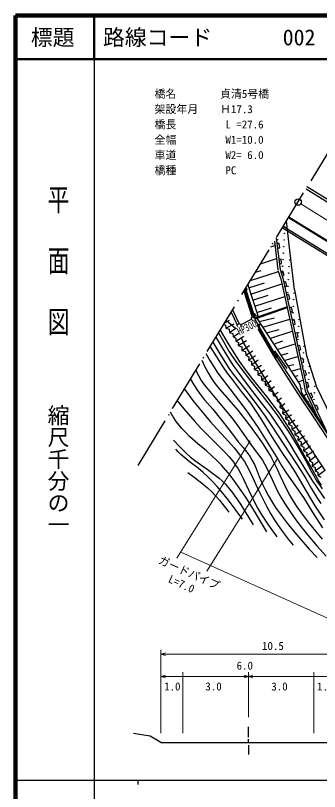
# Model space of a CAD drawing. Units: millimetres, scale not verified. Extents: x 40000 to 680000, y 20000 to 380000.
# Drawn here: x 40000 to 109549, y 202409 to 380000 of the extents above; entities that cross this region are included whole.
import ezdxf
from ezdxf.enums import TextEntityAlignment as Align

# ---------------------------------------------------------------- set-up
doc = ezdxf.new("R2010")
doc.units = ezdxf.units.MM
doc.header["$LTSCALE"] = 1000
doc.linetypes.add('CHAIN', pattern=[18.5, 12, -1.5, 3.5, -1.5])
doc.linetypes.add('LONG_DASHED_DOTTED', pattern=[15.25, 12, -1.5, 0.25, -1.5])
for name, color, linetype, lineweight in [('M-BGD', 7, 'Continuous', 25), ('M-BMK', 2, 'CHAIN', 13), ('M-BMK-LINE', 2, 'LONG_DASHED_DOTTED', 25), ('M-BMK-SRVR', 3, 'Continuous', 25), ('M-OTRS', 6, 'Continuous', 25), ('M-STR-HTXT', 7, 'Continuous', 13), ('M-STR-STR1', 1, 'Continuous', 25), ('M-TTL', 2, 'Continuous', 140), ('M-TTL-BAND', 7, 'Continuous', 25), ('M-TTL-LINE', 7, 'Continuous', 50)]:
    doc.layers.add(name, color=color, linetype=linetype, lineweight=lineweight)
doc.layers.add('M-TTL-TXT', color=7, linetype='Continuous')
doc.styles.add('@ＭＳ ゴシック', font='')
doc.styles.add('ＭＳ ゴシック', font='')
doc.styles.get('@ＭＳ ゴシック').set_extended_font_data('@MS Gothic')
doc.styles.get('ＭＳ ゴシック').set_extended_font_data('MS Gothic')

msp = doc.modelspace()

# ---------------------------------------------------------------- linework, layer by layer
at = {"layer": 'M-BGD'}
for p, q in [((102600, 327545), (102038, 333013)), ((99651, 329081), (100528, 321837)), ((98417, 327048), (99356, 327352)), ((99231, 328389), (100032, 321777)), ((100323, 327850), (99827, 327792)), ((99944, 326799), (100440, 326857)), ((100440, 326857), (100323, 327850)), ((103796, 317192), (102600, 327545)), ((96074, 323190), (99718, 324367)), ((100752, 324211), (100256, 324153)), ((100373, 323160), (100869, 323218)), ((100869, 323218), (100752, 324211)), ((94902, 321260), (96185, 321675)), ((100054, 321679), (100695, 319748)), ((100528, 321837), (101178, 319881)), ((101170, 321491), (100696, 321333)), ((101485, 320542), (101170, 321491)), ((93731, 319331), (100153, 321407)), ((100695, 319748), (105804, 296568)), ((101010, 320384), (101485, 320542)), ((101178, 319881), (106296, 296658)), ((93151, 318376), (95422, 311348)), ((93380, 317667), (96995, 318835)), ((93833, 316263), (100956, 318564)), ((101878, 319025), (101390, 318918)), ((101605, 317941), (102093, 318049)), ((102093, 318049), (101878, 319025)), ((92259, 316907), (94185, 310949)), ((94376, 311450), (92471, 317256)), ((92602, 317472), (94660, 311102)), ((102518, 316122), (102030, 316015)), ((102733, 315146), (102518, 316122)), ((103796, 317192), (106573, 302220)), ((94287, 314859), (97781, 315988)), ((94741, 313454), (101594, 315669)), ((102245, 315038), (102733, 315146)), ((89684, 312666), (91203, 309430)), ((94669, 310824), (102086, 313357)), ((102183, 313073), (94766, 310540)), ((95195, 312050), (98554, 313136)), ((103158, 313220), (102669, 313112)), ((103373, 312243), (103158, 313220)), ((89360, 312132), (90733, 309209)), ((94527, 311052), (93880, 310719)), ((95422, 311348), (94185, 310949)), ((94376, 311450), (94532, 310975)), ((94908, 310313), (94527, 311052)), ((94610, 310738), (94532, 310975)), ((95738, 309950), (99237, 310808)), ((102885, 312135), (103373, 312243)), ((87627, 309279), (88051, 309163)), ((87867, 309674), (88993, 310309)), ((88051, 309163), (88147, 308408)), ((88147, 308408), (89996, 309460)), ((88213, 310244), (90442, 308352)), ((90665, 309205), (91335, 309505)), ((90874, 308738), (90665, 309205)), ((91335, 309505), (91528, 309074)), ((91453, 309228), (94004, 310484)), ((93880, 310719), (94058, 310374)), ((94628, 310697), (94610, 310738)), ((94652, 310659), (94628, 310697)), ((94688, 310622), (94652, 310659)), ((94731, 310594), (94688, 310622)), ((94771, 310577), (94731, 310594)), ((94758, 310236), (94908, 310313)), ((94827, 310567), (94771, 310577)), ((94880, 310568), (94827, 310567)), ((94846, 310334), (99426, 302388)), ((94926, 310578), (94880, 310568)), ((95000, 309765), (95003, 309786)), ((95003, 309786), (95022, 309835)), ((95022, 309835), (95047, 309877)), ((95047, 309877), (95085, 309914)), ((95085, 309914), (95120, 309938)), ((95324, 310592), (100292, 302887)), ((96566, 308666), (102738, 310477)), ((103797, 310317), (103309, 310209)), ((103524, 309233), (104013, 309340)), ((104013, 309340), (103797, 310317)), ((86465, 307365), (87627, 305263)), ((86831, 307968), (88442, 305243)), ((88147, 308408), (88880, 308207)), ((88880, 308207), (88976, 307453)), ((88976, 307453), (90407, 308420)), ((88976, 307453), (89709, 307251)), ((89709, 307251), (89806, 306497)), ((89806, 306497), (90991, 307284)), ((95452, 308280), (98992, 302138)), ((99431, 302096), (95486, 308820)), ((97394, 307382), (100343, 308156)), ((98222, 306097), (103337, 307759)), ((104437, 307414), (103949, 307306)), ((104652, 306438), (104437, 307414)), ((85859, 306368), (87254, 303951)), ((89806, 306497), (90435, 306176)), ((90381, 305472), (92261, 306606)), ((90435, 306176), (90381, 305472)), ((90381, 305472), (91010, 305151)), ((90956, 304447), (92852, 305641)), ((92226, 305032), (91608, 306304)), ((99050, 304813), (101178, 305582)), ((104164, 306330), (104652, 306438)), ((84534, 304186), (85952, 301885)), ((85165, 305224), (86499, 302954)), ((87254, 303951), (88700, 301567)), ((87627, 305263), (88839, 303194)), ((88442, 305243), (90102, 302553)), ((91010, 305151), (90956, 304447)), ((90956, 304447), (91752, 304183)), ((91752, 304183), (91815, 303345)), ((91815, 303345), (93545, 304512)), ((100625, 291114), (92226, 305032)), ((99878, 303529), (103977, 304856)), ((105077, 304511), (104589, 304404)), ((105292, 303535), (105077, 304511)), ((83578, 302610), (84445, 301073)), ((86499, 302954), (87883, 300718)), ((88839, 303194), (89716, 301825)), ((90102, 302553), (91173, 300926)), ((91815, 303345), (92611, 303081)), ((92611, 303081), (92674, 302244)), ((92674, 302244), (94301, 303277)), ((92674, 302244), (93363, 301914)), ((93323, 301151), (94948, 302221)), ((93363, 301914), (93323, 301151)), ((98992, 302138), (103775, 294725)), ((99282, 303234), (102114, 299184)), ((99413, 302409), (104195, 294996)), ((99431, 302096), (99684, 301665)), ((100253, 302951), (105035, 295539)), ((100687, 302275), (102371, 302761)), ((101478, 301050), (104615, 301961)), ((104804, 303427), (105292, 303535)), ((106573, 302220), (108898, 295024)), ((82659, 301098), (83333, 299630)), ((84445, 301073), (85363, 299567)), ((85952, 301885), (87424, 299610)), ((87883, 300718), (88822, 299315)), ((88700, 301567), (89738, 299979)), ((89716, 301825), (90649, 300480)), ((90649, 300480), (92060, 298590)), ((91173, 300926), (92298, 299325)), ((93323, 301151), (94011, 300821)), ((93971, 300059), (95557, 301228)), ((94011, 300821), (93971, 300059)), ((102268, 299825), (103704, 300132)), ((105717, 301609), (105228, 301501)), ((105444, 300524), (105932, 300632)), ((105932, 300632), (105717, 301609)), ((81220, 298728), (81840, 297603)), ((83333, 299630), (84057, 298195)), ((85363, 299567), (86304, 298179)), ((87424, 299610), (88453, 298136)), ((88822, 299315), (89809, 297947)), ((89738, 299979), (90832, 298416)), ((90832, 298416), (92523, 296147)), ((92060, 298590), (93526, 296725)), ((92298, 299325), (93862, 297255)), ((93971, 300059), (94660, 299729)), ((94620, 298966), (96305, 300003)), ((94660, 299729), (94620, 298966)), ((94620, 298966), (95436, 298649)), ((95436, 298649), (95458, 297774)), ((95458, 297774), (96979, 298891)), ((103059, 298600), (105213, 299251)), ((106357, 298706), (105868, 298598)), ((106572, 297729), (106357, 298706)), ((80018, 296746), (80793, 295443)), ((81840, 297603), (82516, 296500)), ((84057, 298195), (84577, 297302)), ((84577, 297302), (85147, 296441)), ((86304, 298179), (87302, 296816)), ((87302, 296816), (90022, 293302)), ((88453, 298136), (89537, 296689)), ((89537, 296689), (91661, 293986)), ((89809, 297947), (92688, 294259)), ((93526, 296725), (95912, 293736)), ((93862, 297255), (95482, 295211)), ((95458, 297774), (96275, 297457)), ((96275, 297457), (96297, 296582)), ((96297, 296582), (97743, 297630)), ((96297, 296582), (97113, 296265)), ((103849, 297376), (104702, 297599)), ((106084, 297622), (106572, 297729)), ((106296, 296658), (106740, 294236)), ((80793, 295443), (81623, 294165)), ((82516, 296500), (83261, 295429)), ((83261, 295429), (84057, 294392)), ((85147, 296441), (85915, 295412)), ((85915, 295412), (86739, 294408)), ((92523, 296147), (94261, 293914)), ((95482, 295211), (97418, 292788)), ((97113, 296265), (97135, 295390)), ((97135, 295390), (98470, 296431)), ((97135, 295390), (97952, 295073)), ((97952, 295073), (97974, 294197)), ((97974, 294197), (99265, 295121)), ((104195, 294997), (105199, 293446)), ((104640, 296151), (105812, 296526)), ((105035, 295539), (105451, 293609)), ((105804, 296568), (106260, 294082)), ((106920, 296029), (106428, 295939)), ((106608, 294955), (107100, 295046)), ((107100, 295046), (106920, 296029)), ((108898, 295024), (112117, 288233)), ((78627, 294456), (80837, 291615)), ((81623, 294165), (82419, 293091)), ((82419, 293091), (83264, 292052)), ((84057, 294392), (86781, 291193)), ((86739, 294408), (88840, 292043)), ((90022, 293302), (92693, 289753)), ((91661, 293986), (93736, 291246)), ((92688, 294259), (95520, 290534)), ((94261, 293914), (96241, 291390)), ((95912, 293736), (98252, 290707)), ((97974, 294197), (98838, 293925)), ((98838, 293925), (98919, 293023)), ((98919, 293023), (100064, 293803)), ((103775, 294725), (104779, 293174)), ((104779, 293174), (108197, 288041)), ((105196, 293452), (108613, 288318)), ((105240, 294578), (105687, 294674)), ((105445, 293618), (108863, 288484)), ((105892, 292943), (106582, 293399)), ((106260, 294082), (109021, 288217)), ((106740, 294236), (112024, 283010)), ((107615, 293555), (107163, 293341)), ((108042, 292650), (107615, 293555)), ((77021, 291811), (79002, 289420)), ((80837, 291615), (83100, 288805)), ((83264, 292052), (85121, 289909)), ((88840, 292043), (90891, 289643)), ((96241, 291390), (98172, 288831)), ((97418, 292788), (99308, 290327)), ((98919, 293023), (99783, 292751)), ((99783, 292751), (99865, 291848)), ((99865, 291848), (100846, 292513)), ((99865, 291848), (100658, 291329)), ((100658, 291329), (100483, 290397)), ((106786, 291592), (107032, 291756)), ((107590, 292437), (108042, 292650)), ((85121, 289909), (86928, 287732)), ((86781, 291193), (89465, 287950)), ((90891, 289643), (93215, 286605)), ((92693, 289753), (94094, 287782)), ((93736, 291246), (94949, 289485)), ((94949, 289485), (96120, 287682)), ((95520, 290534), (97122, 288276)), ((98252, 290707), (99770, 288649)), ((99308, 290327), (100461, 288729)), ((100483, 290397), (101626, 291226)), ((100483, 290397), (101277, 289878)), ((105972, 283238), (100625, 291114)), ((101277, 289878), (101102, 288946)), ((101102, 288946), (102518, 289755)), ((107680, 290242), (107975, 290438)), ((108888, 290861), (108436, 290647)), ((108863, 289743), (109315, 289957)), ((109315, 289957), (108888, 290861)), ((76095, 288137), (75434, 289198)), ((76784, 287099), (76095, 288137)), ((79002, 289420), (81032, 287063)), ((83100, 288805), (84553, 287091)), ((86928, 287732), (88927, 285075)), ((89465, 287950), (90808, 286158)), ((94094, 287782), (95450, 285768)), ((97122, 288276), (98674, 285985)), ((98172, 288831), (99494, 286964)), ((99770, 288649), (101244, 286548)), ((100461, 288729), (101563, 287098)), ((101102, 288946), (101860, 288562)), ((101797, 287715), (103157, 288706)), ((101860, 288562), (101797, 287715)), ((101797, 287715), (102555, 287331)), ((108197, 288041), (111403, 283203)), ((108574, 288892), (108623, 288925)), ((108614, 288317), (111820, 283479)), ((108863, 288484), (111820, 283479)), ((77412, 286255), (76784, 287099)), ((78079, 285456), (77412, 286255)), ((81032, 287063), (82325, 285648)), ((84553, 287091), (86058, 285409)), ((90808, 286158), (92109, 284324)), ((93215, 286605), (95507, 283510)), ((96120, 287682), (98658, 283584)), ((98674, 285985), (101374, 281795)), ((99494, 286964), (100767, 285062)), ((101244, 286548), (102521, 284625)), ((101563, 287098), (102523, 285567)), ((102491, 286483), (103893, 287495)), ((102555, 287331), (102491, 286483)), ((102491, 286483), (103249, 286099)), ((103186, 285252), (104656, 286242)), ((103249, 286099), (103186, 285252)), ((78939, 284534), (78079, 285456)), ((79838, 283658), (78939, 284534)), ((82325, 285648), (83661, 284275)), ((83661, 284275), (85872, 282136)), ((86058, 285409), (88047, 283260)), ((88927, 285075), (90981, 282445)), ((92109, 284324), (93431, 282369)), ((95450, 285768), (97762, 282121)), ((100767, 285062), (102535, 282289)), ((102521, 284625), (103748, 282668)), ((102523, 285567), (103432, 284004)), ((103186, 285252), (103944, 284868)), ((103881, 284021), (105376, 285034)), ((103944, 284868), (103881, 284021)), ((76116, 282792), (77567, 281278)), ((81737, 281977), (79838, 283658)), ((88047, 283260), (89991, 281071)), ((90981, 282445), (92105, 281114)), ((95507, 283510), (96577, 281971)), ((98658, 283584), (101250, 279513)), ((103432, 284004), (105104, 280951)), ((103748, 282668), (105129, 280374)), ((103881, 284021), (104638, 283637)), ((104575, 282790), (106121, 283833)), ((104638, 283637), (104575, 282790)), ((104575, 282790), (105333, 282406)), ((105270, 281558), (106786, 282739)), ((105333, 282406), (105270, 281558)), ((110964, 275815), (105972, 283238)), ((77219, 280120), (76660, 280747)), ((77567, 281278), (79057, 279809)), ((83676, 280340), (81737, 281977)), ((85872, 282136), (88048, 279946)), ((89991, 281071), (90888, 279971)), ((92105, 281114), (93182, 279745)), ((93431, 282369), (94809, 280441)), ((96577, 281971), (97601, 280392)), ((97762, 282121), (100024, 278441)), ((101374, 281795), (104117, 277617)), ((102535, 282289), (104253, 279484)), ((105104, 280951), (106828, 277930)), ((105270, 281558), (105988, 281193)), ((105926, 280390), (107504, 281510)), ((105988, 281193), (105926, 280390)), ((77793, 279524), (77219, 280120)), ((79760, 277950), (77793, 279524)), ((79057, 279809), (80013, 278946)), ((80013, 278946), (81008, 278128)), ((84952, 279230), (83676, 280340)), ((86176, 278086), (84952, 279230)), ((88048, 279946), (88905, 278989)), ((88905, 278989), (89714, 277996)), ((90888, 279971), (91739, 278833)), ((91739, 278833), (92363, 277903)), ((93182, 279745), (93706, 278985)), ((93706, 278985), (94184, 278185)), ((94809, 280441), (95675, 279365)), ((95675, 279365), (96488, 278258)), ((97601, 280392), (98391, 279071)), ((98391, 279071), (99128, 277722)), ((101250, 279513), (102695, 277438)), ((104253, 279484), (105947, 276652)), ((105129, 280374), (106458, 278049)), ((105926, 280390), (106645, 280024)), ((106583, 279221), (108149, 280368)), ((106645, 280024), (106583, 279221)), ((106583, 279221), (107301, 278855)), ((107240, 278052), (108759, 279288)), ((107301, 278855), (107240, 278052)), ((81774, 276416), (79760, 277950)), ((81008, 278128), (83814, 276146)), ((87145, 277089), (86176, 278086)), ((88062, 276059), (87145, 277089)), ((89714, 277996), (90349, 277126)), ((90349, 277126), (90938, 276215)), ((92363, 277903), (92936, 276943)), ((94184, 278185), (94645, 277262)), ((94645, 277262), (95053, 276308)), ((96488, 278258), (97000, 277419)), ((97000, 277419), (97465, 276538)), ((99128, 277722), (99877, 276187)), ((100024, 278441), (100950, 276868)), ((102695, 277438), (104088, 275331)), ((104117, 277617), (105282, 275845)), ((106458, 278049), (107678, 275735)), ((106828, 277930), (107820, 276216)), ((107240, 278052), (107958, 277686)), ((107897, 276883), (109420, 278118)), ((107958, 277686), (107897, 276883)), ((79433, 275447), (81199, 274134)), ((82914, 275443), (81774, 276416)), ((84006, 274433), (82914, 275443)), ((83814, 276146), (86577, 274122)), ((89121, 274767), (88062, 276059)), ((90938, 276215), (91557, 275125)), ((92936, 276943), (93605, 275660)), ((93605, 275660), (94226, 274338)), ((95053, 276308), (95763, 274495)), ((97465, 276538), (98692, 273811)), ((99877, 276187), (100577, 274616)), ((100950, 276868), (101928, 275329)), ((101928, 275329), (103944, 272548)), ((104088, 275331), (106246, 271546)), ((105282, 275845), (106395, 274042)), ((105947, 276652), (107696, 273845)), ((107678, 275735), (108953, 273447)), ((107820, 276216), (108768, 274460)), ((107897, 276883), (108575, 276549)), ((108527, 275795), (110108, 276901)), ((108575, 276549), (108527, 275795)), ((108527, 275795), (109205, 275461)), ((109157, 274707), (110679, 275889)), ((109205, 275461), (109157, 274707)), ((81199, 274134), (82931, 272772)), ((85086, 273339), (84006, 274433)), ((86577, 274122), (87306, 273476)), ((90127, 273445), (89121, 274767)), ((91557, 275125), (92124, 274002)), ((92124, 274002), (93360, 271315)), ((94226, 274338), (95364, 271834)), ((95763, 274495), (96528, 272705)), ((98692, 273811), (99976, 271108)), ((100577, 274616), (101287, 273016)), ((106395, 274042), (107660, 271841)), ((107696, 273845), (109187, 271639)), ((108768, 274460), (109324, 273464)), ((109157, 274707), (109834, 274373)), ((82931, 272772), (83953, 271896)), ((83953, 271896), (84932, 270978)), ((86116, 272209), (85086, 273339)), ((87437, 270657), (86116, 272209)), ((87306, 273476), (87996, 272784)), ((87996, 272784), (88758, 271923)), ((88758, 271923), (89477, 271021)), ((91435, 271610), (90127, 273445)), ((95364, 271834), (96557, 269353)), ((96528, 272705), (97174, 271380)), ((101287, 273016), (102051, 271443)), ((103944, 272548), (105915, 269723)), ((107660, 271841), (108980, 269665)), ((108953, 273447), (109537, 272554)), ((109324, 273464), (109935, 272495)), ((109537, 272554), (110175, 271687)), ((84932, 270978), (85842, 270032)), ((85842, 270032), (86709, 269044)), ((88712, 269067), (87437, 270657)), ((89477, 271021), (90420, 269721)), ((92682, 269758), (91435, 271610)), ((93360, 271315), (94651, 268651)), ((97174, 271380), (97873, 270083)), ((97873, 270083), (98663, 268747)), ((99976, 271108), (100722, 269748)), ((102051, 271443), (102755, 270152)), ((102755, 270152), (103511, 268889)), ((106246, 271546), (108461, 267782)), ((109187, 271639), (110729, 269464)), ((86709, 269044), (87767, 267729)), ((90278, 267010), (88712, 269067)), ((90420, 269721), (91310, 268391)), ((91310, 268391), (93301, 265191)), ((94897, 266193), (92682, 269758)), ((94651, 268651), (95468, 267157)), ((96557, 269353), (97428, 267680)), ((98663, 268747), (99510, 267434)), ((100722, 269748), (101525, 268410)), ((101525, 268410), (102893, 266357)), ((103511, 268889), (104404, 267522)), ((105915, 269723), (108056, 266203)), ((108980, 269665), (109897, 268320)), ((87767, 267729), (88788, 266365)), ((91791, 264924), (90278, 267010)), ((95468, 267157), (96341, 265685)), ((97428, 267680), (98349, 266040)), ((99510, 267434), (100801, 265612)), ((104404, 267522), (105348, 266188)), ((108461, 267782), (109521, 266185)), ((88788, 266365), (88798, 266350)), ((91918, 264746), (91791, 264924)), ((93301, 265191), (94414, 263464)), ((97061, 262598), (94897, 266193)), ((96341, 265685), (97338, 264126)), ((98349, 266040), (99195, 264648)), ((99195, 264648), (100096, 263284)), ((100801, 265612), (102139, 263828)), ((102893, 266357), (104298, 264356)), ((105348, 266188), (106969, 264073)), ((108056, 266203), (110237, 262730)), ((109521, 266185), (110637, 264614)), ((97338, 264126), (98386, 262602)), ((100096, 263284), (101216, 261714)), ((102139, 263828), (103451, 262186)), ((104298, 264356), (105564, 262690)), ((106969, 264073), (108626, 262009)), ((97514, 261871), (97061, 262598)), ((98386, 262602), (99760, 260716)), ((101216, 261714), (102383, 260180)), ((103451, 262186), (104809, 260582)), ((105564, 262690), (106885, 261053)), ((108626, 262009), (110199, 260163)), ((102383, 260180), (103541, 258773)), ((104809, 260582), (107227, 257878)), ((106885, 261053), (108939, 258639)), ((107227, 257878), (108987, 255975)), ((108939, 258639), (111061, 256239)), ((93285, 214868), (93284, 217222)), ((70807, 215053), (66994, 215679)), ((73285, 213603), (70807, 215053)), ((73285, 213603), (109506, 213613)), ((93285, 213571), (93285, 214365)), ((108285, 213613), (133006, 213620)), ((93285, 212989), (93286, 210886))]:
    msp.add_line(p, q, dxfattribs=at)
for centre, radius in [((104650, 337315), 22.5), ((101649, 331610), 49.8), ((99972, 328705), 49.8), ((101469, 328615), 49.8), ((101559, 330113), 49.8), ((101379, 327118), 49.8), ((101289, 325621), 49.8), ((101199, 324124), 49.8), ((102697, 324034), 49.8), ((101109, 322626), 49.8), ((102607, 322536), 49.8), ((101019, 321129), 49.8), ((102517, 321039), 49.8), ((102337, 318044), 49.8), ((102427, 319542), 49.8), ((92707, 317334), 249), ((92707, 317334), 220), ((92707, 317334), 191), ((92707, 317334), 161), ((92707, 317334), 132), ((92707, 317334), 97.5), ((92707, 317334), 67.5), ((92707, 317334), 38.7), ((92707, 317334), 7.5), ((102247, 316547), 49.8), ((103744, 316457), 49.8), ((103654, 314960), 49.8), ((103564, 313462), 49.8), ((94613, 311528), 249), ((94613, 311528), 220), ((94613, 311528), 191), ((94613, 311528), 161), ((94613, 311528), 132), ((94613, 311528), 97.5), ((94613, 311528), 67.5), ((94613, 311528), 38.7), ((94613, 311528), 7.5), ((103474, 311965), 49.8), ((95625, 309075), 220), ((95625, 309075), 191), ((95625, 309075), 161), ((95625, 309075), 132), ((95625, 309075), 97.5), ((95625, 309075), 67.5), ((95625, 309075), 38.7), ((95625, 309075), 7.5), ((103384, 310468), 49.8), ((104881, 310378), 49.8), ((104701, 307383), 49.8), ((104791, 308881), 49.8), ((104611, 305886), 49.8), ((106019, 304299), 49.8), ((99646, 302222), 249), ((99646, 302222), 220), ((99646, 302222), 191), ((99646, 302222), 161), ((99646, 302222), 132), ((99646, 302222), 97.5), ((99646, 302222), 67.5), ((99646, 302222), 38.7), ((99646, 302222), 7.5), ((105929, 302801), 49.8), ((105839, 301304), 49.8), ((105749, 299807), 49.8), ((107246, 299717), 49.8), ((107066, 296722), 49.8), ((107156, 298219), 49.8), ((106976, 295225), 49.8), ((108473, 295135), 49.8), ((108383, 293638), 49.8), ((108293, 292140), 49.8)]:
    msp.add_circle(centre, radius, dxfattribs=at)
for centre, radius, start, end in [((99882, 327208), 49.8, 292.37183, 81.06454), ((102787, 325531), 49.8, 30.52795, 342.65436), ((95625, 309075), 249, 222.51501, 191.88499)]:
    msp.add_arc(centre, radius, start, end, dxfattribs=at)
at = {"layer": 'M-BMK'}
msp.add_line((105284, 336914), (156168, 304738), dxfattribs=at)
at = {"layer": 'M-BMK-LINE'}
msp.add_line((68039, 277018), (116303, 356506), dxfattribs=at)
at = {"layer": 'M-BMK-SRVR'}
msp.add_circle((104650, 337315), 746, dxfattribs=at)
at = {"layer": 'M-OTRS'}
for radius in [49.8, 1.5]:
    msp.add_circle((104651, 337315), radius, dxfattribs=at)
at = {"layer": 'M-STR-HTXT'}
for p, q in [((93725, 282631), (76921, 255810)), ((83793, 252863), (99922, 278606)), ((171812, 214820), (77789, 257195)), ((73285, 215735), (73279, 234857)), ((73279, 233828), (74279, 234114)), ((73279, 233828), (125779, 233844)), ((74279, 233541), (73279, 233828)), ((78281, 229720), (78285, 215737)), ((93281, 229725), (93284, 219389)), ((108281, 229729), (108285, 215745)), ((73281, 228719), (74281, 229004)), ((73281, 228719), (93281, 228725)), ((74281, 228432), (73281, 228719)), ((92281, 229012), (93281, 228725)), ((93281, 228725), (92281, 228439)), ((93281, 228725), (94281, 229010)), ((93281, 228725), (107024, 228729)), ((94281, 228437), (93281, 228725)), ((107024, 228729), (125781, 228734))]:
    msp.add_line(p, q, dxfattribs=at)
at = {"layer": 'M-STR-STR1'}
for p, q in [((106471, 340313), (118087, 333070)), ((106782, 340826), (118405, 333579)), ((106416, 331265), (102440, 333675)), ((106521, 331435), (102544, 333846)), ((106012, 328316), (101046, 331380)), ((106222, 328657), (101254, 331721)), ((117706, 324230), (106416, 331265)), ((117812, 324400), (106521, 331435)), ((117732, 321488), (106222, 328657)), ((117521, 321148), (106010, 328317))]:
    msp.add_line(p, q, dxfattribs=at)
at = {"layer": 'M-TTL'}
for p, q in [((40000, 380000), (40000, 20000)), ((680000, 380000), (40000, 380000))]:
    msp.add_line(p, q, dxfattribs=at)
at = {"layer": 'M-TTL-BAND'}
for p, q in [((58000, 370000), (58000, 20000)), ((40000, 205000), (579000, 205000)), ((68000, 205000), (68000, 204000))]:
    msp.add_line(p, q, dxfattribs=at)
at = {"layer": 'M-TTL-LINE'}
for p, q in [((58000, 380000), (58000, 370000)), ((40000, 370000), (680000, 370000))]:
    msp.add_line(p, q, dxfattribs=at)

# ---------------------------------------------------------------- texts
at = {"layer": 'M-BGD', "style": 'ＭＳ ゴシック', "width": 0.75}
msp.add_text('HP300', height=1833, rotation=27.2, dxfattribs=at).set_placement((91518, 306258), align=Align.BOTTOM_LEFT)
at = {"layer": 'M-STR-HTXT', "style": 'ＭＳ ゴシック'}
for s, p in [('橋名        貞清5号橋', (71807, 360605)), ('架設年月    Ｈ17.3', (71807, 357105)), ('橋長         L =27.6', (71807, 353605)), ('全幅         W1=10.0', (71807, 350105)), ('車道         W2= 6.0', (71807, 346605)), ('橋種         PC', (71807, 343105)), ('10.5', (96405, 234253)), ('6.0', (90590, 229741)), ('1.0', (74003, 224975)), ('3.0', (83440, 224975)), ('3.0', (98533, 224975)), ('1.0', (109005, 224975))]:
    msp.add_text(s, height=1833, dxfattribs=at).set_placement(p, align=Align.BOTTOM_LEFT)
for s, rotation, p in [('ガードパイプ', 335.9, (72275, 254186)), ('L=7.0', 335.4, (74548, 249875))]:
    msp.add_text(s, height=1833, rotation=rotation, dxfattribs=at).set_placement(p, align=Align.BOTTOM_LEFT)
at = {"layer": 'M-TTL-BAND', "style": '@ＭＳ ゴシック', "width": 1.4}
msp.add_text('平  面  図', height=3666, rotation=270, dxfattribs=at).set_placement((49777, 306475), align=Align.MIDDLE_RIGHT)
at = {"layer": 'M-TTL-BAND', "style": '@ＭＳ ゴシック'}
msp.add_text('縮尺千分の一', height=3666, rotation=270, dxfattribs=at).set_placement((49777, 261030), align=Align.MIDDLE_RIGHT)
at = {"layer": 'M-TTL-TXT', "style": 'ＭＳ ゴシック'}
msp.add_text('標題', height=3666, dxfattribs=at).set_placement((48500, 375000), align=Align.MIDDLE_CENTER)
for s, p in [('路線コード', (60000, 375000)), ('002', (101142, 375000))]:
    msp.add_text(s, height=3666, dxfattribs=at).set_placement(p, align=Align.MIDDLE_LEFT)

doc.saveas('drawing.dxf')
